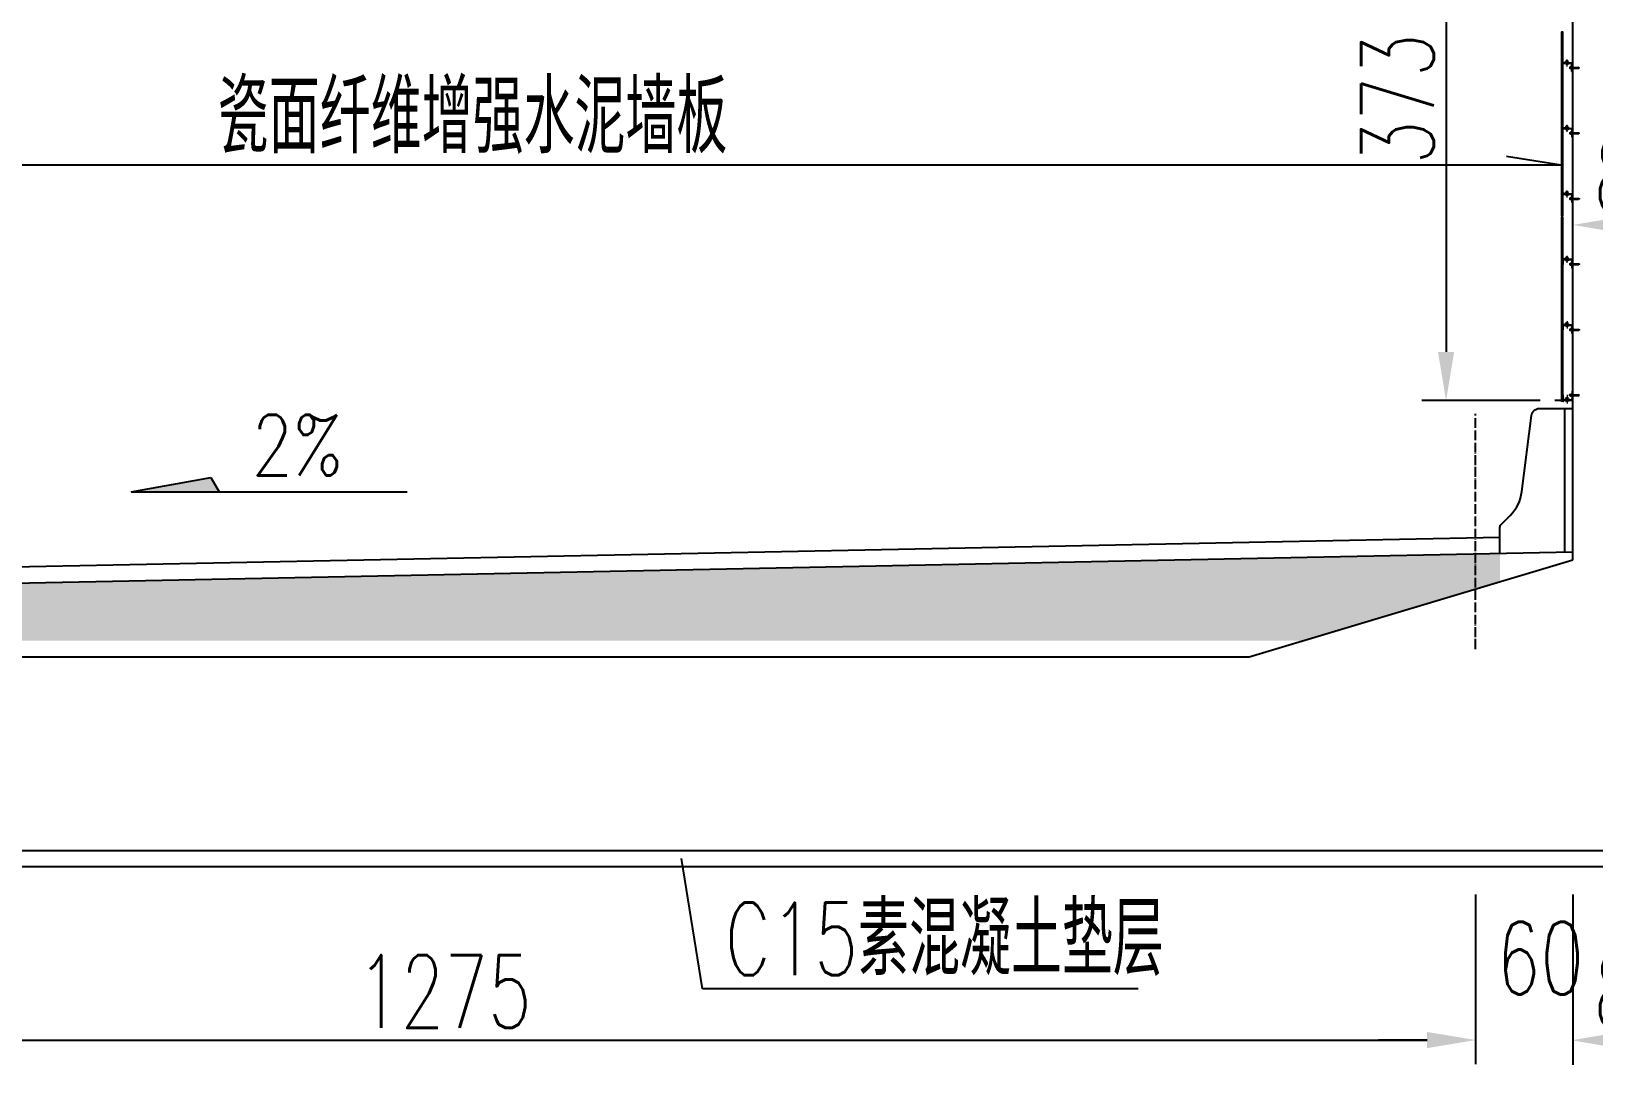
# Model space of a CAD drawing. Header units: millimetres. Extents: x -48690 to 48320, y -25312 to 3911.
# Drawn here: x -14037 to -13071, y -2188 to -1549 of the extents above; entities that cross this region are included whole.
import ezdxf
from ezdxf.enums import TextEntityAlignment as Align

# ---------------------------------------------------------------- set-up
doc = ezdxf.new("R2010")
doc.units = ezdxf.units.MM
doc.header["$LTSCALE"] = 0.25
doc.header["$MEASUREMENT"] = 0
doc.linetypes.add('ACAD_ISO04W100', pattern=[30, 24, -3, 0, -3])
for name, color, linetype in [('DIM', 3, 'Continuous'), ('中心线', 5, 'ACAD_ISO04W100'), ('填充', 8, 'Continuous'), ('尺寸', 7, 'Continuous'), ('文字', 7, 'Continuous'), ('标注', 7, 'Continuous'), ('次轮廓线', 7, 'Continuous')]:
    doc.layers.add(name, color=color, linetype=linetype)
doc.layers.add('填充线', color=9, linetype='Continuous', lineweight=20)
doc.styles.get("Standard").update_dxf_attribs({"font": 'simplex1.shx', "width": 0.7, "bigfont": 'hztxt.shx'})
doc.dimstyles.new('150', dxfattribs={"dimscale": 15, "dimtxt": 3, "dimasz": 2, "dimexe": 1, "dimexo": 1, "dimgap": 0.5, "dimtad": 1, "dimdec": 1, "dimdsep": 46, "dimtxsty": 'Standard', "dimcen": 0.5, "dimadec": 0, "dimazin": 0, "dimtfac": 1, "dimtdec": 1, "dimtofl": 0, "dimtmove": 2, "dimatfit": 3, "dimfxl": 0, "dimtolj": 1, "dimtzin": 0, "dimarcsym": 0})

# ---------------------------------------------------------------- blocks, each defined once
blk = doc.blocks.new('*D23')
at = {"layer": 'Defpoints', "color": 0}
for p in [(-14418.8, -1855.68), (-13143.8, -1935.38), (-13143.8, -2172.72)]:
    blk.add_point(p, dxfattribs=at)
at = {"layer": '次轮廓线', "color": 0, "lineweight": -2}
for p, q in [((-14418.8, -2082.72), (-14418.8, -2187.72)), ((-13143.8, -2082.72), (-13143.8, -2187.72)), ((-14388.8, -2172.72), (-13173.8, -2172.72))]:
    blk.add_line(p, q, dxfattribs=at)
at = {"layer": '次轮廓线', "color": 0}
for points in [[(-14388.8, -2167.72), (-14388.8, -2177.72), (-14418.8, -2172.72)], [(-13173.8, -2167.72), (-13173.8, -2177.72), (-13143.8, -2172.72)]]:
    blk.add_solid(points, dxfattribs=at)
at = {"layer": '次轮廓线', "color": 0, "insert": (-13781.3, -2142.72), "char_height": 45, "attachment_point": 5}
blk.add_mtext('\\A1;1275', dxfattribs=at)
blk = doc.blocks.new('*D6')
at = {"layer": 'Defpoints', "color": 0}
for p in [(-13083.8, -1885.68), (-13003.8, -1885.68), (-13003.8, -2173.02)]:
    blk.add_point(p, dxfattribs=at)
at = {"layer": '标注', "color": 0, "lineweight": -2}
for p, q in [((-13083.8, -2083.02), (-13083.8, -2188.02)), ((-13003.8, -2083.02), (-13003.8, -2188.02)), ((-13053.8, -2173.02), (-13033.8, -2173.02))]:
    blk.add_line(p, q, dxfattribs=at)
at = {"layer": '标注', "color": 0}
for points in [[(-13053.8, -2168.02), (-13053.8, -2178.02), (-13083.8, -2173.02)], [(-13033.8, -2168.02), (-13033.8, -2178.02), (-13003.8, -2173.02)]]:
    blk.add_solid(points, dxfattribs=at)
at = {"layer": '标注', "color": 0, "insert": (-13043.8, -2143.02), "char_height": 45, "attachment_point": 5}
blk.add_mtext('\\A1;80', dxfattribs=at)
blk = doc.blocks.new('箭头')
at = {"layer": '尺寸'}
blk.add_hatch(color=256, dxfattribs=at).paths.add_polyline_path([(0, 0), (-0.345, 0.598), (-3.634, 0)])
for p, q in [((-3.634, 0), (-0.345, 0.598)), ((-3.634, 0), (7.736, 0)), ((-0.345, 0.598), (0, 0))]:
    blk.add_line(p, q, dxfattribs=at)
blk = doc.blocks.new('*D4')
at = {"color": 0, "lineweight": -2}
for p, q in [((-13083.8, -1758.53), (-13083.8, -1653.53)), ((-13003.8, -1758.53), (-13003.8, -1653.53)), ((-13033.8, -1668.53), (-13053.8, -1668.53))]:
    blk.add_line(p, q, dxfattribs=at)
at = {"color": 0}
for points in [[(-13053.8, -1663.53), (-13053.8, -1673.53), (-13083.8, -1668.53)], [(-13033.8, -1663.53), (-13033.8, -1673.53), (-13003.8, -1668.53)]]:
    blk.add_solid(points, dxfattribs=at)
at = {"layer": 'Defpoints', "color": 0}
for p in [(-13083.8, -1668.53), (-13083.8, -1870.98), (-13003.8, -1870.98)]:
    blk.add_point(p, dxfattribs=at)
at = {"color": 0, "insert": (-13043.8, -1638.53), "char_height": 45, "attachment_point": 5}
blk.add_mtext('\\A1;80', dxfattribs=at)
blk = doc.blocks.new('*D5')
at = {"color": 0, "lineweight": -2}
for p, q in [((-13143.8, -2082.72), (-13143.8, -2187.72)), ((-13083.8, -2082.72), (-13083.8, -2187.72)), ((-13173.8, -2172.72), (-13203.8, -2172.72)), ((-13053.8, -2172.72), (-13023.8, -2172.72))]:
    blk.add_line(p, q, dxfattribs=at)
at = {"color": 0}
for points in [[(-13173.8, -2167.72), (-13173.8, -2177.72), (-13143.8, -2172.72)], [(-13053.8, -2167.72), (-13053.8, -2177.72), (-13083.8, -2172.72)]]:
    blk.add_solid(points, dxfattribs=at)
at = {"layer": 'Defpoints', "color": 0}
for p in [(-13083.8, -1885.68), (-13143.8, -1935.38), (-13083.8, -2172.72)]:
    blk.add_point(p, dxfattribs=at)
at = {"color": 0, "insert": (-13103.8, -2122.04), "char_height": 45, "attachment_point": 5}
blk.add_mtext('\\A1;60', dxfattribs=at)
blk = doc.blocks.new('A$C34480033')
at = {"linetype": 'Continuous'}
h = blk.add_hatch(dxfattribs=at)
h.set_pattern_fill('ANSI31', color=1, scale=15, style=0)
h.set_pattern_definition([(45, (-207.7575, -198.1272), (-1.325825, 1.325825), [])])
h.paths.add_polyline_path([(13, 16), (13, -20, 0.414214), (14, -21), (15, -21, 0.414214), (16, -20), (16, 18, 0.414214), (15, 19), (-23, 19, 0.414214), (-24, 18), (-24, 17, 0.414214), (-23, 16)])
for p, q in [((-24, 17), (-24, 18)), ((15, 19), (-23, 19)), ((13, 16), (-23, 16)), ((13, -20), (13, 16)), ((16, -20), (16, 18))]:
    blk.add_line(p, q, dxfattribs=at)
at = {"linetype": 'Continuous', "const_width": 0.3}
for points in [[(-23, 19, 0.414214), (-24, 18, 0.414214)], [(-24, 17, 0.414214), (-23, 16, 0.414214)], [(16, 18, 0.414214), (15, 19, 0.414214)], [(13, -20, 0.414214), (14, -21, 0.414214)], [(15, -21, 0.414214), (16, -20, 0.414214)]]:
    blk.add_lwpolyline(points, format="xyb", dxfattribs=at)
for points in [[(-24, 18), (-24, 17)], [(15, 19), (-23, 19)], [(-23, 16), (13, 16)], [(13, 16), (13, -20)], [(16, -20), (16, 18)], [(14, -21), (15, -21)]]:
    blk.add_lwpolyline(points, dxfattribs=at)
at = {"linetype": 'Continuous'}
for centre, start, end in [((-23, 18), 90, 180), ((-23, 17), 180, 270), ((15, 18), 0, 90)]:
    blk.add_arc(centre, 1, start, end, dxfattribs=at)
at = {"layer": 'Defpoints', "color": 0, "linetype": 'ByBlock'}
for p in [(-24, 17), (-23, 19), (-23, 16), (15, 19), (16, 18), (15, -21)]:
    blk.add_point(p, dxfattribs=at)
blk = doc.blocks.new('*D50')
at = {"color": 0, "lineweight": -2}
for p, q in [((-13109.87, -1404.08), (-13177.09, -1404.08)), ((-13162.09, -1434.08), (-13162.09, -1747.08)), ((-13103.87, -1777.08), (-13177.09, -1777.08))]:
    blk.add_line(p, q, dxfattribs=at)
at = {"color": 0}
for points in [[(-13167.09, -1434.08), (-13157.09, -1434.08), (-13162.09, -1404.08)], [(-13167.09, -1747.08), (-13157.09, -1747.08), (-13162.09, -1777.08)]]:
    blk.add_solid(points, dxfattribs=at)
at = {"layer": 'Defpoints', "color": 0}
for p in [(-13094.87, -1404.08), (-13162.09, -1777.08), (-13088.87, -1777.08)]:
    blk.add_point(p, dxfattribs=at)
at = {"color": 0, "insert": (-13192.09, -1590.58), "char_height": 45, "attachment_point": 5, "rotation": 90}
blk.add_mtext('\\A1;373', dxfattribs=at)

msp = doc.modelspace()

# ---------------------------------------------------------------- hatches: boundary and pattern name
for points in [[(-13090.06, -1662.88), (-13090.46, -1662.88), (-13090.51, -1549), (-13090.06, -1549)], [(-13090.04, -1777.36), (-13090.51, -1777.36), (-13090.51, -1663.55), (-13090.04, -1663.55)]]:
    msp.add_hatch(color=5).paths.add_polyline_path(points)
at = {"layer": '填充'}
h = msp.add_hatch(dxfattribs=at)
h.set_pattern_fill('AR-CONC', color=256, scale=5, style=0)
h.set_pattern_definition([(50, (-14526.673, 272.81), (35.863, -3.1376), [3.75, -41.25]), (355, (-14526.673, 272.81), (-6.93757, 37.6096), [3, -33]), (100.4514, (-14523.684, 272.548), (28.92547, 34.472), [3.187, -35.0571]), (46.1842, (-14526.673, 282.81), (53.36205, -8.27595), [5.625, -61.875]), (96.6356, (-14522.226, 282.12), (46.7331, 48.7059), [4.7805, -52.5856]), (351.1842, (-14526.673, 282.81), (46.7331, 48.7059), [4.5, -49.5]), (21, (-14521.673, 280.31), (29.84535, -20.13094), [3.75, -41.25]), (326, (-14521.673, 280.31), (12.16577, 36.2575), [3, -33]), (71.4514, (-14519.186, 278.63), (42.01113, 16.12652), [3.187, -35.0571]), (37.5, (-14526.673, 272.809), (0.60799, 16.64469), [0, -32.6, 0, -33.5, 0, -33.125]), (7.5, (-14526.673, 272.81), (13.15348, 19.72059), [0, -19.1, 0, -31.85, 0, -12.625]), (327.5, (-14537.823, 272.809), (26.69112, -1.127744), [0, -12.5, 0, -39, 0, -51.75]), (317.5, (-14542.823, 272.81), (29.1593, 5.00525), [0, -16.25, 0, -25.9, 0, -36.75])])
h.paths.add_polyline_path([(-13250.47, -1925.68), (-13128.8, -1889.18), (-13128.8, -1871.88), (-14263.8, -1894.58), (-14263.8, -1884.58), (-14273.8, -1884.78), (-14273.8, -1894.88), (-14278.8, -1894.98), (-14278.8, -1925.68)])
at = {"layer": '填充线', "ltscale": 5}
h = msp.add_hatch(dxfattribs=at)
h.set_pattern_fill('ANSI37', scale=0.046918, style=0)
h.set_pattern_definition([(135, (-9245.32345, -6299.56597), (0.1053344507, 0.1053344507), []), (45, (-9245.32345, -6299.56597), (0.1053344507, -0.1053344507), [])])
h.paths.add_polyline_path([(-13089.91, -1569.1), (-13090.15, -1569.1), (-13090.15, -1568.26), (-13089.91, -1568.26)])
h = msp.add_hatch(dxfattribs=at)
h.set_pattern_fill('ANSI37', scale=0.046918, style=0)
h.set_pattern_definition([(225, (-9245.32345, 3160.23273), (0.1053344507, -0.1053344507), []), (315, (-9245.32345, 3160.23273), (0.1053344507, 0.1053344507), [])])
h.paths.add_polyline_path([(-13089.91, -1571.07), (-13090.15, -1571.07), (-13090.15, -1570.23), (-13089.91, -1570.23)])
h = msp.add_hatch(dxfattribs=at)
h.set_pattern_fill('ANSI37', scale=0.046918, style=0)
h.set_pattern_definition([(135, (-9245.3026, -6340.07205), (0.1053344507, 0.1053344507), []), (45, (-9245.3026, -6340.07205), (0.1053344507, -0.1053344507), [])])
h.paths.add_polyline_path([(-13089.89, -1609.61), (-13090.13, -1609.61), (-13090.13, -1608.77), (-13089.89, -1608.77)])
h = msp.add_hatch(dxfattribs=at)
h.set_pattern_fill('ANSI37', scale=0.046918, style=0)
h.set_pattern_definition([(225, (-9245.3026, 3119.72665), (0.1053344507, -0.1053344507), []), (315, (-9245.3026, 3119.72665), (0.1053344507, 0.1053344507), [])])
h.paths.add_polyline_path([(-13089.89, -1611.58), (-13090.13, -1611.58), (-13090.13, -1610.74), (-13089.89, -1610.74)])
h = msp.add_hatch(dxfattribs=at)
h.set_pattern_fill('ANSI37', scale=0.046918, style=0)
h.set_pattern_definition([(135, (-9245.28175, -6380.57812), (0.1053344507, 0.1053344507), []), (45, (-9245.28175, -6380.57812), (0.1053344507, -0.1053344507), [])])
h.paths.add_polyline_path([(-13089.87, -1650.12), (-13090.11, -1650.12), (-13090.11, -1649.27), (-13089.87, -1649.27)])
h = msp.add_hatch(dxfattribs=at)
h.set_pattern_fill('ANSI37', scale=0.046918, style=0)
h.set_pattern_definition([(225, (-9245.28175, 3079.22057), (0.1053344507, -0.1053344507), []), (315, (-9245.28175, 3079.22057), (0.1053344507, 0.1053344507), [])])
h.paths.add_polyline_path([(-13089.87, -1652.09), (-13090.11, -1652.09), (-13090.11, -1651.24), (-13089.87, -1651.24)])
h = msp.add_hatch(dxfattribs=at)
h.set_pattern_fill('ANSI37', scale=0.046918, style=0)
h.set_pattern_definition([(135, (-9245.2609, -6421.0842), (0.1053344507, 0.1053344507), []), (45, (-9245.2609, -6421.0842), (0.1053344507, -0.1053344507), [])])
h.paths.add_polyline_path([(-13089.85, -1690.62), (-13090.09, -1690.62), (-13090.09, -1689.78), (-13089.85, -1689.78)])
h = msp.add_hatch(dxfattribs=at)
h.set_pattern_fill('ANSI37', scale=0.046918, style=0)
h.set_pattern_definition([(225, (-9245.2609, 3038.7145), (0.1053344507, -0.1053344507), []), (315, (-9245.2609, 3038.7145), (0.1053344507, 0.1053344507), [])])
h.paths.add_polyline_path([(-13089.85, -1692.59), (-13090.09, -1692.59), (-13090.09, -1691.75), (-13089.85, -1691.75)])
h = msp.add_hatch(dxfattribs=at)
h.set_pattern_fill('ANSI37', scale=0.046918, style=0)
h.set_pattern_definition([(135, (-9245.24005, -6461.59028), (0.1053344507, 0.1053344507), []), (45, (-9245.24005, -6461.59028), (0.1053344507, -0.1053344507), [])])
h.paths.add_polyline_path([(-13089.83, -1731.13), (-13090.07, -1731.13), (-13090.07, -1730.28), (-13089.83, -1730.28)])
h = msp.add_hatch(dxfattribs=at)
h.set_pattern_fill('ANSI37', scale=0.046918, style=0)
h.set_pattern_definition([(225, (-9245.24005, 2998.20841), (0.1053344507, -0.1053344507), []), (315, (-9245.24005, 2998.20841), (0.1053344507, 0.1053344507), [])])
h.paths.add_polyline_path([(-13089.83, -1733.1), (-13090.07, -1733.1), (-13090.07, -1732.25), (-13089.83, -1732.25)])
h = msp.add_hatch(dxfattribs=at)
h.set_pattern_fill('ANSI31', scale=1.407547, style=0)
h.set_pattern_definition([(135, (-13071.17209, -1795.49872), (0.1244108, 0.1244108), [])])
edge = h.paths.add_edge_path()
edge.add_line((-13086.9, -1776.51), (-13086.9, -1776.23))
edge.add_line((-13086.9, -1776.23), (-13086.15, -1776.23))
edge.add_arc((-13086.15, -1776.33), 0.0938, 360, 450, ccw=False)
edge.add_line((-13086.06, -1776.33), (-13086.06, -1776.42))
edge.add_arc((-13086.15, -1776.42), 0.0938, 270, 360, ccw=False)
edge.add_line((-13086.15, -1776.51), (-13086.9, -1776.51))
edge = h.paths.add_edge_path()
edge.add_line((-13087.75, -1776.23), (-13087.75, -1776.51))
edge.add_line((-13087.75, -1776.51), (-13089.53, -1776.51))
edge.add_line((-13089.53, -1776.51), (-13089.53, -1777.55))
edge.add_arc((-13089.62, -1777.55), 0.0938, 270, 360, ccw=False)
edge.add_line((-13089.62, -1777.64), (-13090.7, -1777.64))
edge.add_arc((-13090.7, -1777.55), 0.0938, 180, 270, ccw=False)
edge.add_line((-13090.8, -1777.55), (-13090.8, -1776.8))
edge.add_arc((-13090.7, -1776.8), 0.0938, 450, 540, ccw=False)
edge.add_line((-13090.7, -1776.7), (-13090.61, -1776.7))
edge.add_arc((-13090.61, -1776.8), 0.0938, 360, 450, ccw=False)
edge.add_line((-13090.51, -1776.8), (-13090.51, -1777.36))
edge.add_line((-13090.51, -1777.36), (-13089.81, -1777.36))
edge.add_line((-13089.81, -1777.36), (-13089.81, -1773.98))
edge.add_arc((-13089.72, -1773.98), 0.0938, 450, 540, ccw=False)
edge.add_line((-13089.72, -1773.89), (-13089.62, -1773.89))
edge.add_arc((-13089.62, -1773.98), 0.0938, 360, 450, ccw=False)
edge.add_line((-13089.53, -1773.98), (-13089.53, -1776.23))
edge.add_line((-13089.53, -1776.23), (-13087.75, -1776.23))
h = msp.add_hatch(dxfattribs=at)
h.set_pattern_fill('ANSI37', scale=0.046918, style=0)
h.set_pattern_definition([(135, (-9245.2192, -6505.66215), (0.1053344507, 0.1053344507), []), (45, (-9245.2192, -6505.66215), (0.1053344507, -0.1053344507), [])])
h.paths.add_polyline_path([(-13089.81, -1775.2), (-13090.04, -1775.2), (-13090.04, -1774.36), (-13089.81, -1774.36)])

# ---------------------------------------------------------------- linework, layer by layer
for p, q in [((-13083.8, -1782.08), (-13083.8, -1409.08)), ((-13088.68, -1777.08), (-13094.87, -1777.08)), ((-13088.8, -1782.08), (-13083.8, -1782.08)), ((-11438.8, -2065.68), (-14648.8, -2065.68)), ((-13621.81, -2141.01), (-13634.62, -2060.49)), ((-13352.38, -2141.01), (-13621.81, -2141.01))]:
    msp.add_line(p, q)
at = {"color": 5}
for p, q in [((-13090.06, -1662.88), (-13090.06, -1549)), ((-13090.51, -1776.8), (-13090.51, -1664.75)), ((-13090.04, -1663.54), (-13090.04, -1777.36))]:
    msp.add_line(p, q, dxfattribs=at)
for points in [[(-13090.06, -1662.88), (-13090.46, -1662.88), (-13090.51, -1549), (-13090.06, -1549)], [(-13090.04, -1777.36), (-13090.51, -1777.36), (-13090.51, -1663.55), (-13090.04, -1663.55)]]:
    msp.add_lwpolyline(points, close=True, dxfattribs=at)
at = {"layer": 'DIM', "color": 7, "ltscale": 100}
for p, q in [((-13090.45, -1631.65), (-14412.11, -1631.64)), ((-13090.95, -1631.65), (-13124.72, -1626.19))]:
    msp.add_line(p, q, dxfattribs=at)
at = {"layer": '中心线'}
msp.add_line((-13143.8, -1930.84), (-13143.8, -1785.33), dxfattribs=at)
at = {"layer": '填充线', "color": 7, "ltscale": 5}
for p, q in [((-13089.54, -1568.63), (-13089.54, -1568.07)), ((-13089.54, -1568.07), (-13083.91, -1568.07)), ((-13089.54, -1568.63), (-13085.03, -1568.63)), ((-13088.79, -1568.63), (-13088.79, -1568.07)), ((-13086.47, -1567.67), (-13088.39, -1567.67)), ((-13088.39, -1567.79), (-13088.39, -1567.67)), ((-13088.15, -1567.56), (-13088.15, -1567.13)), ((-13086.71, -1567.67), (-13088.15, -1567.67)), ((-13088.15, -1567.67), (-13088.15, -1567.67)), ((-13088.15, -1568.74), (-13088.15, -1569.17)), ((-13086.89, -1567.02), (-13087.96, -1567.02)), ((-13086.89, -1569.28), (-13087.96, -1569.28)), ((-13087.83, -1566.72), (-13087.75, -1566.57)), ((-13087.83, -1566.72), (-13087.03, -1566.72)), ((-13087.83, -1566.72), (-13087.83, -1567.02)), ((-13087.78, -1567.13), (-13087.78, -1567.56)), ((-13087.78, -1569.17), (-13087.78, -1568.74)), ((-13087.75, -1566.57), (-13087.1, -1566.57)), ((-13087.75, -1567.02), (-13087.75, -1566.72)), ((-13087.43, -1566.11), (-13087.43, -1570.51)), ((-13087.03, -1566.72), (-13087.1, -1566.57)), ((-13087.1, -1567.02), (-13087.1, -1566.72)), ((-13087.08, -1567.13), (-13086.89, -1567.02)), ((-13087.08, -1567.56), (-13087.08, -1567.13)), ((-13087.08, -1568.74), (-13087.08, -1569.17)), ((-13087.08, -1569.17), (-13086.89, -1569.28)), ((-13087.03, -1566.72), (-13087.03, -1567.02)), ((-13086.71, -1567.13), (-13086.89, -1567.02)), ((-13086.71, -1569.17), (-13086.89, -1569.28)), ((-13086.71, -1567.56), (-13086.71, -1567.13)), ((-13086.71, -1567.67), (-13086.71, -1567.67)), ((-13086.71, -1568.74), (-13086.71, -1569.17)), ((-13086.47, -1567.79), (-13086.47, -1567.67)), ((-13086.06, -1571.31), (-13079.75, -1571.31)), ((-13085.36, -1570.99), (-13085.83, -1570.99)), ((-13085.67, -1570.91), (-13085.82, -1570.98)), ((-13085.82, -1570.98), (-13085.82, -1571.63)), ((-13085.67, -1571.71), (-13085.82, -1571.63)), ((-13085.79, -1568.63), (-13085.79, -1568.07)), ((-13085.67, -1570.91), (-13085.67, -1571.71)), ((-13085.67, -1570.91), (-13083.29, -1570.91)), ((-13085.67, -1571.71), (-13083.29, -1571.71)), ((-13085.36, -1571.85), (-13085.36, -1570.77)), ((-13085.25, -1571.66), (-13085.36, -1571.85)), ((-13085.25, -1572.03), (-13085.36, -1571.85)), ((-13084.82, -1570.59), (-13085.25, -1570.59)), ((-13085.25, -1570.96), (-13084.82, -1570.96)), ((-13084.82, -1571.66), (-13085.25, -1571.66)), ((-13084.82, -1572.03), (-13085.25, -1572.03)), ((-13084.71, -1572.03), (-13084.71, -1570.59)), ((-13084.59, -1570.59), (-13084.71, -1570.59)), ((-13084.59, -1572.03), (-13084.71, -1572.03)), ((-13084.59, -1572.27), (-13084.59, -1570.35)), ((-13084.47, -1570.35), (-13084.59, -1570.35)), ((-13084.47, -1572.27), (-13084.59, -1572.27)), ((-13084.47, -1573.7), (-13084.47, -1569.2)), ((-13084.47, -1569.95), (-13083.91, -1569.95)), ((-13084.47, -1572.27), (-13084.47, -1570.35)), ((-13083.29, -1570.99), (-13084.47, -1570.99)), ((-13083.29, -1571.63), (-13084.47, -1571.63)), ((-13084.47, -1572.67), (-13083.91, -1572.67)), ((-13084.47, -1573.7), (-13083.91, -1573.7)), ((-13083.91, -1573.7), (-13083.91, -1568.07)), ((-13083.29, -1570.91), (-13080.2, -1570.74)), ((-13083.29, -1570.91), (-13083.29, -1571.71)), ((-13083.29, -1571.71), (-13080.2, -1571.88)), ((-13082.23, -1570.95), (-13082.23, -1570.85)), ((-13082.23, -1570.95), (-13080.2, -1570.86)), ((-13082.23, -1571.67), (-13082.23, -1571.77)), ((-13082.23, -1571.67), (-13080.2, -1571.76)), ((-13080.2, -1571.88), (-13080.2, -1570.74)), ((-13089.52, -1609.14), (-13089.52, -1608.58)), ((-13089.52, -1608.58), (-13083.89, -1608.58)), ((-13089.52, -1609.14), (-13085.01, -1609.14)), ((-13088.77, -1609.14), (-13088.77, -1608.58)), ((-13086.44, -1608.18), (-13088.37, -1608.18)), ((-13088.37, -1608.3), (-13088.37, -1608.18)), ((-13088.13, -1608.07), (-13088.13, -1607.64)), ((-13086.69, -1608.18), (-13088.13, -1608.18)), ((-13088.13, -1608.18), (-13088.13, -1608.18)), ((-13088.13, -1609.25), (-13088.13, -1609.68)), ((-13086.87, -1607.53), (-13087.94, -1607.53)), ((-13086.87, -1609.79), (-13087.94, -1609.79)), ((-13087.81, -1607.22), (-13087.73, -1607.07)), ((-13087.81, -1607.22), (-13087.01, -1607.22)), ((-13087.81, -1607.22), (-13087.81, -1607.53)), ((-13087.76, -1607.64), (-13087.76, -1608.07)), ((-13087.76, -1609.68), (-13087.76, -1609.25)), ((-13087.73, -1607.07), (-13087.08, -1607.07)), ((-13087.73, -1607.53), (-13087.73, -1607.22)), ((-13087.41, -1606.61), (-13087.41, -1611.02)), ((-13087.01, -1607.22), (-13087.08, -1607.07)), ((-13087.08, -1607.53), (-13087.08, -1607.22)), ((-13087.06, -1607.64), (-13086.87, -1607.53)), ((-13087.06, -1608.07), (-13087.06, -1607.64)), ((-13087.06, -1609.25), (-13087.06, -1609.68)), ((-13087.06, -1609.68), (-13086.87, -1609.79)), ((-13087.01, -1607.22), (-13087.01, -1607.53)), ((-13086.69, -1607.64), (-13086.87, -1607.53)), ((-13086.69, -1609.68), (-13086.87, -1609.79)), ((-13086.69, -1608.07), (-13086.69, -1607.64)), ((-13086.69, -1608.18), (-13086.69, -1608.18)), ((-13086.69, -1609.25), (-13086.69, -1609.68)), ((-13086.44, -1608.3), (-13086.44, -1608.18)), ((-13086.04, -1611.81), (-13079.73, -1611.81)), ((-13085.34, -1611.49), (-13085.81, -1611.49)), ((-13085.64, -1611.41), (-13085.8, -1611.49)), ((-13085.8, -1611.49), (-13085.8, -1612.14)), ((-13085.64, -1612.22), (-13085.8, -1612.14)), ((-13085.76, -1609.14), (-13085.76, -1608.58)), ((-13085.64, -1611.41), (-13085.64, -1612.22)), ((-13085.64, -1611.41), (-13083.27, -1611.41)), ((-13085.64, -1612.22), (-13083.27, -1612.22)), ((-13085.34, -1612.35), (-13085.34, -1611.28)), ((-13085.23, -1612.17), (-13085.34, -1612.35)), ((-13085.23, -1612.54), (-13085.34, -1612.35)), ((-13084.8, -1611.09), (-13085.23, -1611.09)), ((-13085.23, -1611.46), (-13084.8, -1611.46)), ((-13084.8, -1612.17), (-13085.23, -1612.17)), ((-13084.8, -1612.54), (-13085.23, -1612.54)), ((-13084.69, -1612.54), (-13084.69, -1611.09)), ((-13084.57, -1611.09), (-13084.69, -1611.09)), ((-13084.57, -1612.54), (-13084.69, -1612.54)), ((-13084.57, -1612.78), (-13084.57, -1610.85)), ((-13084.45, -1610.85), (-13084.57, -1610.85)), ((-13084.45, -1612.78), (-13084.57, -1612.78)), ((-13084.45, -1614.21), (-13084.45, -1609.7)), ((-13084.45, -1610.45), (-13083.89, -1610.45)), ((-13084.45, -1612.78), (-13084.45, -1610.85)), ((-13083.27, -1611.49), (-13084.45, -1611.49)), ((-13083.27, -1612.14), (-13084.45, -1612.14)), ((-13083.89, -1614.21), (-13083.89, -1608.58)), ((-13083.27, -1611.41), (-13080.17, -1611.24)), ((-13083.27, -1611.41), (-13083.27, -1612.22)), ((-13083.27, -1612.22), (-13080.17, -1612.39)), ((-13082.21, -1611.46), (-13082.21, -1611.35)), ((-13082.21, -1611.46), (-13080.17, -1611.36)), ((-13082.21, -1612.17), (-13082.21, -1612.27)), ((-13082.21, -1612.17), (-13080.17, -1612.27)), ((-13080.17, -1612.39), (-13080.17, -1611.24)), ((-13084.45, -1613.18), (-13083.89, -1613.18)), ((-13084.45, -1614.21), (-13083.89, -1614.21)), ((-13089.5, -1649.65), (-13089.5, -1649.08)), ((-13089.5, -1649.08), (-13083.87, -1649.08)), ((-13089.5, -1649.65), (-13084.99, -1649.65)), ((-13088.75, -1649.65), (-13088.75, -1649.08)), ((-13086.42, -1648.68), (-13088.35, -1648.68)), ((-13088.35, -1648.8), (-13088.35, -1648.68)), ((-13088.11, -1648.57), (-13088.11, -1648.14)), ((-13086.66, -1648.68), (-13088.11, -1648.68)), ((-13088.11, -1648.68), (-13088.11, -1648.68)), ((-13088.11, -1649.75), (-13088.11, -1650.19)), ((-13086.85, -1648.04), (-13087.92, -1648.04)), ((-13086.85, -1650.29), (-13087.92, -1650.29)), ((-13087.79, -1647.73), (-13087.71, -1647.58)), ((-13087.79, -1647.73), (-13086.98, -1647.73)), ((-13087.79, -1647.73), (-13087.79, -1648.04)), ((-13087.74, -1648.14), (-13087.74, -1648.57)), ((-13087.74, -1650.19), (-13087.74, -1649.75)), ((-13087.71, -1647.58), (-13087.06, -1647.58)), ((-13087.71, -1648.04), (-13087.71, -1647.73)), ((-13087.39, -1647.12), (-13087.39, -1651.53)), ((-13086.98, -1647.73), (-13087.06, -1647.58)), ((-13087.06, -1648.04), (-13087.06, -1647.73)), ((-13087.03, -1648.14), (-13086.85, -1648.04)), ((-13087.03, -1648.57), (-13087.03, -1648.14)), ((-13087.03, -1649.75), (-13087.03, -1650.19)), ((-13087.03, -1650.19), (-13086.85, -1650.29)), ((-13086.98, -1647.73), (-13086.98, -1648.04)), ((-13086.66, -1648.14), (-13086.85, -1648.04)), ((-13086.66, -1650.19), (-13086.85, -1650.29)), ((-13086.66, -1648.57), (-13086.66, -1648.14)), ((-13086.66, -1648.68), (-13086.66, -1648.68)), ((-13086.66, -1649.75), (-13086.66, -1650.19)), ((-13086.42, -1648.8), (-13086.42, -1648.68)), ((-13085.74, -1649.65), (-13085.74, -1649.08)), ((-13084.78, -1651.6), (-13085.21, -1651.6)), ((-13084.67, -1653.04), (-13084.67, -1651.6)), ((-13084.55, -1651.6), (-13084.67, -1651.6)), ((-13084.55, -1653.28), (-13084.55, -1651.36)), ((-13084.43, -1651.36), (-13084.55, -1651.36)), ((-13084.43, -1654.71), (-13084.43, -1650.21)), ((-13084.43, -1650.96), (-13083.87, -1650.96)), ((-13084.43, -1653.28), (-13084.43, -1651.36)), ((-13083.87, -1654.71), (-13083.87, -1649.08)), ((-13086.02, -1652.32), (-13079.71, -1652.32)), ((-13085.32, -1652), (-13085.78, -1652)), ((-13085.62, -1651.92), (-13085.77, -1651.99)), ((-13085.77, -1651.99), (-13085.77, -1652.65)), ((-13085.62, -1652.72), (-13085.77, -1652.65)), ((-13085.62, -1651.92), (-13085.62, -1652.72)), ((-13085.62, -1651.92), (-13083.25, -1651.92)), ((-13085.62, -1652.72), (-13083.25, -1652.72)), ((-13085.32, -1652.86), (-13085.32, -1651.78)), ((-13085.21, -1652.67), (-13085.32, -1652.86)), ((-13085.21, -1653.04), (-13085.32, -1652.86)), ((-13085.21, -1651.97), (-13084.78, -1651.97)), ((-13084.78, -1652.67), (-13085.21, -1652.67)), ((-13084.78, -1653.04), (-13085.21, -1653.04)), ((-13084.55, -1653.04), (-13084.67, -1653.04)), ((-13084.43, -1653.28), (-13084.55, -1653.28)), ((-13083.25, -1652), (-13084.43, -1652)), ((-13083.25, -1652.64), (-13084.43, -1652.64)), ((-13084.43, -1653.68), (-13083.87, -1653.68)), ((-13084.43, -1654.71), (-13083.87, -1654.71)), ((-13083.25, -1651.92), (-13080.15, -1651.75)), ((-13083.25, -1651.92), (-13083.25, -1652.72)), ((-13083.25, -1652.72), (-13080.15, -1652.89)), ((-13082.19, -1651.96), (-13082.19, -1651.86)), ((-13082.19, -1651.96), (-13080.15, -1651.87)), ((-13082.19, -1652.68), (-13082.19, -1652.78)), ((-13082.19, -1652.68), (-13080.15, -1652.77)), ((-13080.15, -1652.89), (-13080.15, -1651.75)), ((-13089.48, -1690.15), (-13089.48, -1689.59)), ((-13089.48, -1689.59), (-13083.85, -1689.59)), ((-13089.48, -1690.15), (-13084.97, -1690.15)), ((-13088.73, -1690.15), (-13088.73, -1689.59)), ((-13086.4, -1689.19), (-13088.33, -1689.19)), ((-13088.33, -1689.31), (-13088.33, -1689.19)), ((-13088.09, -1689.08), (-13088.09, -1688.65)), ((-13086.64, -1689.19), (-13088.09, -1689.19)), ((-13088.09, -1689.19), (-13088.09, -1689.19)), ((-13088.09, -1690.26), (-13088.09, -1690.69)), ((-13086.83, -1688.54), (-13087.9, -1688.54)), ((-13087.77, -1688.23), (-13087.69, -1688.08)), ((-13087.77, -1688.23), (-13086.96, -1688.23)), ((-13087.77, -1688.23), (-13087.77, -1688.54)), ((-13087.72, -1688.65), (-13087.72, -1689.08)), ((-13087.72, -1690.69), (-13087.72, -1690.26)), ((-13087.69, -1688.08), (-13087.04, -1688.08)), ((-13087.69, -1688.54), (-13087.69, -1688.23)), ((-13087.37, -1687.62), (-13087.37, -1692.03)), ((-13086.96, -1688.23), (-13087.04, -1688.08)), ((-13087.04, -1688.54), (-13087.04, -1688.23)), ((-13087.01, -1688.65), (-13086.83, -1688.54)), ((-13087.01, -1689.08), (-13087.01, -1688.65)), ((-13087.01, -1690.26), (-13087.01, -1690.69)), ((-13086.96, -1688.23), (-13086.96, -1688.54)), ((-13086.64, -1688.65), (-13086.83, -1688.54)), ((-13086.64, -1689.08), (-13086.64, -1688.65)), ((-13086.64, -1689.19), (-13086.64, -1689.19)), ((-13086.64, -1690.26), (-13086.64, -1690.69)), ((-13086.4, -1689.31), (-13086.4, -1689.19)), ((-13085.72, -1690.15), (-13085.72, -1689.59)), ((-13083.85, -1695.22), (-13083.85, -1689.59)), ((-13086.83, -1690.8), (-13087.9, -1690.8)), ((-13087.01, -1690.69), (-13086.83, -1690.8)), ((-13086.64, -1690.69), (-13086.83, -1690.8)), ((-13086, -1692.83), (-13079.69, -1692.83)), ((-13085.3, -1692.51), (-13085.76, -1692.51)), ((-13085.6, -1692.43), (-13085.75, -1692.5)), ((-13085.75, -1692.5), (-13085.75, -1693.15)), ((-13085.6, -1693.23), (-13085.75, -1693.15)), ((-13085.6, -1692.43), (-13085.6, -1693.23)), ((-13085.6, -1692.43), (-13083.23, -1692.43)), ((-13085.6, -1693.23), (-13083.23, -1693.23)), ((-13085.3, -1693.36), (-13085.3, -1692.29)), ((-13085.19, -1693.18), (-13085.3, -1693.36)), ((-13085.19, -1693.55), (-13085.3, -1693.36)), ((-13084.76, -1692.11), (-13085.19, -1692.11)), ((-13085.19, -1692.48), (-13084.76, -1692.48)), ((-13084.76, -1693.18), (-13085.19, -1693.18)), ((-13084.76, -1693.55), (-13085.19, -1693.55)), ((-13084.65, -1693.55), (-13084.65, -1692.11)), ((-13084.53, -1692.11), (-13084.65, -1692.11)), ((-13084.53, -1693.55), (-13084.65, -1693.55)), ((-13084.53, -1693.79), (-13084.53, -1691.86)), ((-13084.41, -1691.86), (-13084.53, -1691.86)), ((-13084.41, -1693.79), (-13084.53, -1693.79)), ((-13084.41, -1695.22), (-13084.41, -1690.72)), ((-13084.41, -1691.47), (-13083.85, -1691.47)), ((-13084.41, -1693.79), (-13084.41, -1691.86)), ((-13083.23, -1692.51), (-13084.41, -1692.51)), ((-13083.23, -1693.15), (-13084.41, -1693.15)), ((-13084.41, -1694.19), (-13083.85, -1694.19)), ((-13084.41, -1695.22), (-13083.85, -1695.22)), ((-13083.23, -1692.43), (-13080.13, -1692.25)), ((-13083.23, -1692.43), (-13083.23, -1693.23)), ((-13083.23, -1693.23), (-13080.13, -1693.4)), ((-13082.17, -1692.47), (-13082.17, -1692.37)), ((-13082.17, -1692.47), (-13080.13, -1692.37)), ((-13082.17, -1693.18), (-13082.17, -1693.29)), ((-13082.17, -1693.18), (-13080.13, -1693.28)), ((-13080.13, -1693.4), (-13080.13, -1692.25)), ((-13087.75, -1728.74), (-13087.67, -1728.59)), ((-13087.75, -1728.74), (-13086.94, -1728.74)), ((-13087.75, -1728.74), (-13087.75, -1729.05)), ((-13087.67, -1728.59), (-13087.02, -1728.59)), ((-13087.67, -1729.05), (-13087.67, -1728.74)), ((-13087.34, -1728.13), (-13087.34, -1732.54)), ((-13086.94, -1728.74), (-13087.02, -1728.59)), ((-13087.02, -1729.05), (-13087.02, -1728.74)), ((-13086.94, -1728.74), (-13086.94, -1729.05)), ((-13089.46, -1730.66), (-13089.46, -1730.1)), ((-13089.46, -1730.1), (-13083.83, -1730.1)), ((-13089.46, -1730.66), (-13084.95, -1730.66)), ((-13088.7, -1730.66), (-13088.7, -1730.1)), ((-13086.38, -1729.69), (-13088.31, -1729.69)), ((-13088.31, -1729.81), (-13088.31, -1729.69)), ((-13088.07, -1729.59), (-13088.07, -1729.15)), ((-13086.62, -1729.69), (-13088.07, -1729.69)), ((-13088.07, -1729.69), (-13088.07, -1729.69)), ((-13088.07, -1730.77), (-13088.07, -1731.2)), ((-13086.81, -1729.05), (-13087.88, -1729.05)), ((-13086.81, -1731.3), (-13087.88, -1731.3)), ((-13087.7, -1729.15), (-13087.7, -1729.59)), ((-13087.7, -1731.2), (-13087.7, -1730.77)), ((-13086.99, -1729.15), (-13086.81, -1729.05)), ((-13086.99, -1729.59), (-13086.99, -1729.15)), ((-13086.99, -1730.77), (-13086.99, -1731.2)), ((-13086.99, -1731.2), (-13086.81, -1731.3)), ((-13086.62, -1729.15), (-13086.81, -1729.05)), ((-13086.62, -1731.2), (-13086.81, -1731.3)), ((-13086.62, -1729.59), (-13086.62, -1729.15)), ((-13086.62, -1729.69), (-13086.62, -1729.69)), ((-13086.62, -1730.77), (-13086.62, -1731.2)), ((-13086.38, -1729.81), (-13086.38, -1729.69)), ((-13085.98, -1733.33), (-13079.67, -1733.33)), ((-13085.28, -1733.01), (-13085.74, -1733.01)), ((-13085.58, -1732.93), (-13085.73, -1733.01)), ((-13085.73, -1733.01), (-13085.73, -1733.66)), ((-13085.58, -1733.73), (-13085.73, -1733.66)), ((-13085.7, -1730.66), (-13085.7, -1730.1)), ((-13085.58, -1732.93), (-13085.58, -1733.73)), ((-13085.58, -1732.93), (-13083.2, -1732.93)), ((-13085.58, -1733.73), (-13083.2, -1733.73)), ((-13085.28, -1733.87), (-13085.28, -1732.8)), ((-13085.17, -1733.68), (-13085.28, -1733.87)), ((-13085.17, -1734.05), (-13085.28, -1733.87)), ((-13084.74, -1732.61), (-13085.17, -1732.61)), ((-13085.17, -1732.98), (-13084.74, -1732.98)), ((-13084.74, -1733.68), (-13085.17, -1733.68)), ((-13084.74, -1734.05), (-13085.17, -1734.05)), ((-13084.63, -1734.05), (-13084.63, -1732.61)), ((-13084.51, -1732.61), (-13084.63, -1732.61)), ((-13084.51, -1734.05), (-13084.63, -1734.05)), ((-13084.51, -1734.3), (-13084.51, -1732.37)), ((-13084.39, -1732.37), (-13084.51, -1732.37)), ((-13084.39, -1734.3), (-13084.51, -1734.3)), ((-13084.39, -1735.73), (-13084.39, -1731.22)), ((-13084.39, -1731.97), (-13083.83, -1731.97)), ((-13084.39, -1734.3), (-13084.39, -1732.37)), ((-13083.2, -1733.01), (-13084.39, -1733.01)), ((-13083.2, -1733.65), (-13084.39, -1733.65)), ((-13084.39, -1734.69), (-13083.83, -1734.69)), ((-13084.39, -1735.73), (-13083.83, -1735.73)), ((-13083.83, -1735.73), (-13083.83, -1730.1)), ((-13083.2, -1732.93), (-13080.11, -1732.76)), ((-13083.2, -1732.93), (-13083.2, -1733.73)), ((-13083.2, -1733.73), (-13080.11, -1733.91)), ((-13082.15, -1732.98), (-13082.15, -1732.87)), ((-13082.15, -1732.98), (-13080.11, -1732.88)), ((-13082.15, -1733.69), (-13082.15, -1733.79)), ((-13082.15, -1733.69), (-13080.11, -1733.79)), ((-13080.11, -1733.91), (-13080.11, -1732.76)), ((-13089.43, -1776.51), (-13084.93, -1776.51)), ((-13089.43, -1776.51), (-13089.43, -1777.08)), ((-13089.43, -1777.08), (-13083.8, -1777.08)), ((-13088.68, -1776.51), (-13088.68, -1777.08)), ((-13088.29, -1776.23), (-13088.29, -1776.11)), ((-13086.36, -1776.11), (-13088.29, -1776.11)), ((-13086.36, -1776.23), (-13088.29, -1776.23)), ((-13088.04, -1776), (-13088.04, -1775.57)), ((-13088.04, -1776.11), (-13088.04, -1776.11)), ((-13086.6, -1776.11), (-13088.04, -1776.11)), ((-13088.04, -1777.18), (-13088.04, -1777.62)), ((-13086.79, -1775.47), (-13087.86, -1775.47)), ((-13086.9, -1776.37), (-13087.75, -1776.37)), ((-13087.72, -1775.16), (-13087.65, -1775.01)), ((-13087.72, -1775.16), (-13087.72, -1775.47)), ((-13087.72, -1775.16), (-13086.92, -1775.16)), ((-13087.67, -1775.57), (-13087.67, -1776)), ((-13087.67, -1777.62), (-13087.67, -1777.18)), ((-13087.65, -1775.01), (-13087, -1775.01)), ((-13087.65, -1775.47), (-13087.65, -1775.16)), ((-13087.32, -1773.59), (-13087.32, -1778.96)), ((-13086.92, -1775.16), (-13087, -1775.01)), ((-13087, -1775.47), (-13087, -1775.16)), ((-13086.97, -1775.57), (-13086.79, -1775.47)), ((-13086.97, -1776), (-13086.97, -1775.57)), ((-13086.97, -1777.18), (-13086.97, -1777.62)), ((-13086.92, -1775.16), (-13086.92, -1775.47)), ((-13086.6, -1775.57), (-13086.79, -1775.47)), ((-13086.6, -1776), (-13086.6, -1775.57)), ((-13086.6, -1776.11), (-13086.6, -1776.11)), ((-13086.6, -1777.18), (-13086.6, -1777.62)), ((-13086.36, -1776.23), (-13086.36, -1776.11)), ((-13085.96, -1773.84), (-13079.65, -1773.84)), ((-13085.25, -1774.16), (-13085.72, -1774.16)), ((-13085.56, -1773.44), (-13085.71, -1773.51)), ((-13085.71, -1774.17), (-13085.71, -1773.51)), ((-13085.56, -1774.24), (-13085.71, -1774.17)), ((-13085.68, -1776.51), (-13085.68, -1777.08)), ((-13085.56, -1773.44), (-13083.18, -1773.44)), ((-13085.56, -1774.24), (-13085.56, -1773.44)), ((-13085.56, -1774.24), (-13083.18, -1774.24)), ((-13085.15, -1773.12), (-13085.25, -1773.3)), ((-13085.15, -1773.49), (-13085.25, -1773.3)), ((-13085.25, -1773.3), (-13085.25, -1774.38)), ((-13084.72, -1773.12), (-13085.15, -1773.12)), ((-13084.72, -1773.49), (-13085.15, -1773.49)), ((-13085.15, -1774.19), (-13084.72, -1774.19)), ((-13084.72, -1774.56), (-13085.15, -1774.56)), ((-13084.49, -1773.12), (-13084.61, -1773.12)), ((-13084.61, -1773.12), (-13084.61, -1774.56)), ((-13084.49, -1774.56), (-13084.61, -1774.56)), ((-13084.37, -1772.88), (-13084.49, -1772.88)), ((-13084.49, -1772.88), (-13084.49, -1774.8)), ((-13084.37, -1774.8), (-13084.49, -1774.8)), ((-13084.37, -1771.45), (-13083.8, -1771.45)), ((-13084.37, -1771.45), (-13084.37, -1775.95)), ((-13084.37, -1772.48), (-13083.8, -1772.48)), ((-13084.37, -1772.88), (-13084.37, -1774.8)), ((-13083.18, -1773.52), (-13084.37, -1773.52)), ((-13083.18, -1774.16), (-13084.37, -1774.16)), ((-13084.37, -1775.2), (-13083.8, -1775.2)), ((-13083.8, -1771.45), (-13083.8, -1777.08)), ((-13083.18, -1773.44), (-13080.09, -1773.27)), ((-13083.18, -1774.24), (-13083.18, -1773.44)), ((-13083.18, -1774.24), (-13080.09, -1774.41)), ((-13082.13, -1773.48), (-13082.13, -1773.38)), ((-13082.13, -1773.48), (-13080.09, -1773.39)), ((-13082.13, -1774.2), (-13080.09, -1774.29)), ((-13082.13, -1774.2), (-13082.13, -1774.3)), ((-13080.09, -1773.27), (-13080.09, -1774.41)), ((-13090.93, -1777.64), (-13090.94, -1777.64)), ((-13086.79, -1777.72), (-13087.86, -1777.72)), ((-13086.97, -1777.62), (-13086.79, -1777.72)), ((-13086.6, -1777.62), (-13086.79, -1777.72))]:
    msp.add_line(p, q, dxfattribs=at)
for points in [[(-13089.91, -1568.26), (-13090.15, -1568.26), (-13090.15, -1569.1), (-13089.91, -1569.1)], [(-13089.91, -1571.07), (-13090.15, -1571.07), (-13090.15, -1570.23), (-13089.91, -1570.23)], [(-13089.89, -1608.77), (-13090.13, -1608.77), (-13090.13, -1609.61), (-13089.89, -1609.61)], [(-13089.89, -1611.58), (-13090.13, -1611.58), (-13090.13, -1610.74), (-13089.89, -1610.74)], [(-13089.87, -1649.27), (-13090.11, -1649.27), (-13090.11, -1650.12), (-13089.87, -1650.12)], [(-13089.87, -1652.09), (-13090.11, -1652.09), (-13090.11, -1651.24), (-13089.87, -1651.24)], [(-13089.85, -1689.78), (-13090.09, -1689.78), (-13090.09, -1690.62), (-13089.85, -1690.62)], [(-13089.85, -1692.59), (-13090.09, -1692.59), (-13090.09, -1691.75), (-13089.85, -1691.75)], [(-13089.83, -1730.28), (-13090.07, -1730.28), (-13090.07, -1731.13), (-13089.83, -1731.13)], [(-13089.83, -1733.1), (-13090.07, -1733.1), (-13090.07, -1732.25), (-13089.83, -1732.25)], [(-13089.81, -1774.36), (-13090.04, -1774.36), (-13090.04, -1775.2), (-13089.81, -1775.2)]]:
    msp.add_lwpolyline(points, close=True, dxfattribs=at)
at = {"layer": '填充线', "color": 7, "ltscale": 5, "const_width": 0.0282}
for points in [[(-13090.7, -1776.7, 0.414214), (-13090.8, -1776.8)], [(-13090.51, -1776.8, 0.414214), (-13090.61, -1776.7)], [(-13089.72, -1773.89, 0.414214), (-13089.81, -1773.98, 0.414214)], [(-13089.53, -1773.98, 0.414214), (-13089.62, -1773.89, 0.414214)], [(-13086.06, -1776.33, 0.414214), (-13086.15, -1776.23, 0.414214)], [(-13086.15, -1776.51, 0.414214), (-13086.06, -1776.42, 0.414214)], [(-13090.8, -1777.55, 0.414214), (-13090.7, -1777.64, 0.414214)], [(-13089.62, -1777.64, 0.414214), (-13089.53, -1777.55, 0.414214)]]:
    msp.add_lwpolyline(points, format="xyb", dxfattribs=at)
for points in [[(-13090.8, -1777.55), (-13090.8, -1776.8)], [(-13090.7, -1776.7), (-13090.61, -1776.7)], [(-13090.51, -1776.8), (-13090.51, -1777.36)], [(-13089.81, -1777.36), (-13089.81, -1773.98)], [(-13089.72, -1773.89), (-13089.62, -1773.89)], [(-13089.53, -1773.98), (-13089.53, -1776.23)], [(-13089.53, -1776.23), (-13086.15, -1776.23)], [(-13089.53, -1776.51), (-13089.53, -1777.55)], [(-13086.15, -1776.51), (-13089.53, -1776.51)], [(-13087.75, -1776.23), (-13087.75, -1776.51)], [(-13086.9, -1776.23), (-13086.9, -1776.51)], [(-13086.06, -1776.33), (-13086.06, -1776.42)], [(-13089.62, -1777.64), (-13090.7, -1777.64)], [(-13090.51, -1777.36), (-13089.81, -1777.36)]]:
    msp.add_lwpolyline(points, dxfattribs=at)
at = {"layer": '填充线', "color": 7, "ltscale": 5}
for centre, radius, start, end in [((-13087.96, -1567.24), 0.214, 30.00793, 149.99207), ((-13087.96, -1567.46), 0.214, 209.99444, 330.00556), ((-13087.96, -1568.85), 0.214, 29.99444, 150.00556), ((-13087.96, -1569.07), 0.214, 210.00793, 329.99207), ((-13087.43, -1567.65), 0.63, 56.14485, 123.85515), ((-13087.43, -1567.04), 0.63, 236.1437, 303.8563), ((-13087.43, -1569.26), 0.63, 56.1437, 123.8563), ((-13087.43, -1568.65), 0.63, 236.14485, 303.85515), ((-13086.89, -1567.46), 0.214, 209.99444, 330.00556), ((-13086.89, -1568.85), 0.214, 29.99444, 150.00556), ((-13085.14, -1570.77), 0.214, 120.00793, 239.99207), ((-13084.73, -1571.31), 0.63, 146.14485, 213.85515), ((-13085.03, -1569.2), 0.563, 0, 90), ((-13084.93, -1570.77), 0.214, 299.99444, 60.00556), ((-13085.34, -1571.31), 0.63, 326.1437, 33.8563), ((-13084.93, -1571.85), 0.214, 299.99444, 60.00556), ((-13087.94, -1607.74), 0.214, 30.00793, 149.99207), ((-13087.94, -1607.96), 0.214, 209.99444, 330.00556), ((-13087.94, -1609.35), 0.214, 29.99444, 150.00556), ((-13087.94, -1609.57), 0.214, 210.00793, 329.99207), ((-13087.41, -1608.16), 0.63, 56.14485, 123.85515), ((-13087.41, -1607.55), 0.63, 236.1437, 303.8563), ((-13087.41, -1609.77), 0.63, 56.1437, 123.8563), ((-13087.41, -1609.16), 0.63, 236.14485, 303.85515), ((-13086.87, -1607.96), 0.214, 209.99444, 330.00556), ((-13086.87, -1609.35), 0.214, 29.99444, 150.00556), ((-13085.12, -1611.28), 0.214, 120.00793, 239.99207), ((-13084.71, -1611.81), 0.63, 146.14485, 213.85515), ((-13085.01, -1609.7), 0.563, 0, 90), ((-13084.91, -1611.28), 0.214, 299.99444, 60.00556), ((-13085.32, -1611.81), 0.63, 326.1437, 33.8563), ((-13084.91, -1612.35), 0.214, 299.99444, 60.00556), ((-13087.92, -1648.25), 0.214, 30.00793, 149.99207), ((-13087.92, -1648.47), 0.214, 209.99444, 330.00556), ((-13087.92, -1649.86), 0.214, 29.99444, 150.00556), ((-13087.92, -1650.08), 0.214, 210.00793, 329.99207), ((-13087.39, -1648.67), 0.63, 56.14485, 123.85515), ((-13087.39, -1648.05), 0.63, 236.1437, 303.8563), ((-13087.39, -1650.28), 0.63, 56.1437, 123.8563), ((-13087.39, -1649.66), 0.63, 236.14485, 303.85515), ((-13086.85, -1648.47), 0.214, 209.99444, 330.00556), ((-13086.85, -1649.86), 0.214, 29.99444, 150.00556), ((-13085.1, -1651.78), 0.214, 120.00793, 239.99207), ((-13084.99, -1650.21), 0.563, 0, 90), ((-13084.88, -1651.78), 0.214, 299.99444, 60.00556), ((-13084.69, -1652.32), 0.63, 146.14485, 213.85515), ((-13085.3, -1652.32), 0.63, 326.1437, 33.8563), ((-13084.88, -1652.86), 0.214, 299.99444, 60.00556), ((-13087.9, -1688.76), 0.214, 30.00793, 149.99207), ((-13087.9, -1688.97), 0.214, 209.99444, 330.00556), ((-13087.9, -1690.37), 0.214, 29.99444, 150.00556), ((-13087.37, -1689.17), 0.63, 56.14485, 123.85515), ((-13087.37, -1688.56), 0.63, 236.1437, 303.8563), ((-13087.37, -1690.78), 0.63, 56.1437, 123.8563), ((-13086.83, -1688.97), 0.214, 209.99444, 330.00556), ((-13086.83, -1690.37), 0.214, 29.99444, 150.00556), ((-13084.97, -1690.72), 0.563, 0, 90), ((-13087.9, -1690.58), 0.214, 210.00793, 329.99207), ((-13087.37, -1690.17), 0.63, 236.14485, 303.85515), ((-13085.08, -1692.29), 0.214, 120.00793, 239.99207), ((-13084.67, -1692.83), 0.63, 146.14485, 213.85515), ((-13084.86, -1692.29), 0.214, 299.99444, 60.00556), ((-13085.28, -1692.83), 0.63, 326.1437, 33.8563), ((-13084.86, -1693.36), 0.214, 299.99444, 60.00556), ((-13087.88, -1729.26), 0.214, 30.00793, 149.99207), ((-13087.88, -1729.48), 0.214, 209.99444, 330.00556), ((-13087.88, -1730.87), 0.214, 29.99444, 150.00556), ((-13087.88, -1731.09), 0.214, 210.00793, 329.99207), ((-13087.34, -1729.68), 0.63, 56.14485, 123.85515), ((-13087.34, -1729.06), 0.63, 236.1437, 303.8563), ((-13087.34, -1731.29), 0.63, 56.1437, 123.8563), ((-13087.34, -1730.67), 0.63, 236.14485, 303.85515), ((-13086.81, -1729.48), 0.214, 209.99444, 330.00556), ((-13086.81, -1730.87), 0.214, 29.99444, 150.00556), ((-13085.06, -1732.8), 0.214, 120.00793, 239.99207), ((-13084.65, -1733.33), 0.63, 146.14485, 213.85515), ((-13084.95, -1731.22), 0.563, 0, 90), ((-13084.84, -1732.8), 0.214, 299.99444, 60.00556), ((-13085.26, -1733.33), 0.63, 326.1437, 33.8563), ((-13084.84, -1733.87), 0.214, 299.99444, 60.00556), ((-13087.86, -1775.68), 0.214, 30.00793, 149.99207), ((-13087.86, -1775.9), 0.214, 209.99444, 330.00556), ((-13087.86, -1777.29), 0.214, 29.99444, 150.00556), ((-13087.32, -1776.1), 0.63, 56.14485, 123.85515), ((-13087.32, -1775.48), 0.63, 236.1437, 303.8563), ((-13087.32, -1777.71), 0.63, 56.1437, 123.8563), ((-13086.79, -1775.9), 0.214, 209.99444, 330.00556), ((-13086.79, -1777.29), 0.214, 29.99444, 150.00556), ((-13084.62, -1773.84), 0.63, 146.14485, 213.85515), ((-13085.04, -1774.38), 0.214, 120.00793, 239.99207), ((-13084.93, -1775.95), 0.563, 270, 0), ((-13084.82, -1773.3), 0.214, 299.99444, 60.00556), ((-13085.24, -1773.84), 0.63, 326.1437, 33.8563), ((-13084.82, -1774.38), 0.214, 299.99444, 60.00556), ((-13087.86, -1777.51), 0.214, 210.00793, 329.99207), ((-13087.32, -1777.09), 0.63, 236.14485, 303.85515)]:
    msp.add_arc(centre, radius, start, end, dxfattribs=at)
for p in [(-13079.75, -1571.31), (-13079.73, -1611.81), (-13079.71, -1652.32), (-13079.69, -1692.83), (-13079.67, -1733.33), (-13089.62, -1773.89), (-13086.06, -1776.42), (-13086.06, -1776.42), (-13090.8, -1777.55), (-13090.56, -1777.55), (-13089.62, -1777.64)]:
    msp.add_point(p, dxfattribs=at)
at = {"layer": '次轮廓线'}
for p, q in [((-13083.8, -1875.68), (-13083.8, -1374.98)), ((-13128.8, -1861.88), (-14318.8, -1885.68)), ((-13083.8, -1870.98), (-14261.8, -1894.54)), ((-13283.8, -1935.68), (-13083.8, -1875.68)), ((-14398.69, -1935.68), (-13283.8, -1935.68)), ((-11438.8, -2055.68), (-14648.8, -2055.68))]:
    msp.add_line(p, q, dxfattribs=at)
at = {"layer": '次轮廓线', "ltscale": 100}
msp.add_lwpolyline([(-13128.8, -1871.88), (-13128.8, -1855.61, -0.198912), (-13128.07, -1853.84), (-13122.49, -1848.26, 0.166782), (-13115.22, -1833.39), (-13109.35, -1786.46, -0.378242), (-13104.39, -1782.08), (-13088.8, -1782.08), (-13088.8, -1871.08)], format="xyb", dxfattribs=at)

# ---------------------------------------------------------------- block references
at = {"layer": '填充线', "color": 7, "ltscale": 5, "xscale": -0.09383647795766592, "yscale": 0.09383647798676975, "zscale": 0.09383647798738703}
for p in [(-13088.44, -1569.56), (-13088.42, -1610.07), (-13088.4, -1650.57), (-13088.37, -1691.08), (-13088.35, -1731.59)]:
    msp.add_blockref('A$C34480033', p, dxfattribs=at)
at = {"layer": '尺寸', "xscale": 15, "yscale": 15, "zscale": 15}
msp.add_blockref('箭头', (-13920.43, -1833.64), dxfattribs=at)

# ---------------------------------------------------------------- texts
at = {"layer": '文字', "width": 0.7}
for s, p in [('瓷面纤维增强水泥墙板', (-13921.36, -1624.14)), ('C15素混凝土垫层', (-13607.96, -2132.67))]:
    msp.add_text(s, height=45, dxfattribs=at).set_placement(p)
at = {"layer": '文字', "width": 0.8}
msp.add_text('2%', height=37.5, dxfattribs=at).set_placement((-13872.27, -1804.68), align=Align.MIDDLE_CENTER)

# ---------------------------------------------------------------- dimensions: what is measured, and where the dimension line sits
dim = msp.add_linear_dim(base=(-13162.09, -1777.08), p1=(-13094.87, -1404.08), p2=(-13088.87, -1777.08), angle=90, dimstyle='150')
dim.commit()
dim.dimension.update_dxf_attribs({"geometry": '*D50', "text_midpoint": (-13192.09, -1590.58)})
dim = msp.add_linear_dim(base=(-13083.8, -1668.53), p1=(-13003.8, -1870.98), p2=(-13083.8, -1870.98), dimstyle='150')
dim.commit()
dim.dimension.update_dxf_attribs({"geometry": '*D4', "text_midpoint": (-13043.8, -1638.53)})
dim = msp.add_linear_dim(base=(-13083.8, -2172.72), p1=(-13143.8, -1935.38), p2=(-13083.8, -1885.68), dimstyle='150')
dim.commit()
dim.dimension.update_dxf_attribs({"geometry": '*D5', "text_midpoint": (-13103.8, -2122.04), "dimtype": 160})
at = {"layer": '标注'}
dim = msp.add_linear_dim(base=(-13003.8, -2173.02), p1=(-13083.8, -1885.68), p2=(-13003.8, -1885.68), dimstyle='150', dxfattribs=at)
dim.commit()
dim.dimension.update_dxf_attribs({"geometry": '*D6', "text_midpoint": (-13043.8, -2143.02)})
at = {"layer": '次轮廓线'}
dim = msp.add_linear_dim(base=(-13143.8, -2172.72), p1=(-14418.8, -1855.68), p2=(-13143.8, -1935.38), dimstyle='150', dxfattribs=at)
dim.commit()
dim.dimension.update_dxf_attribs({"geometry": '*D23', "text_midpoint": (-13781.3, -2142.72)})

doc.saveas('drawing.dxf')
